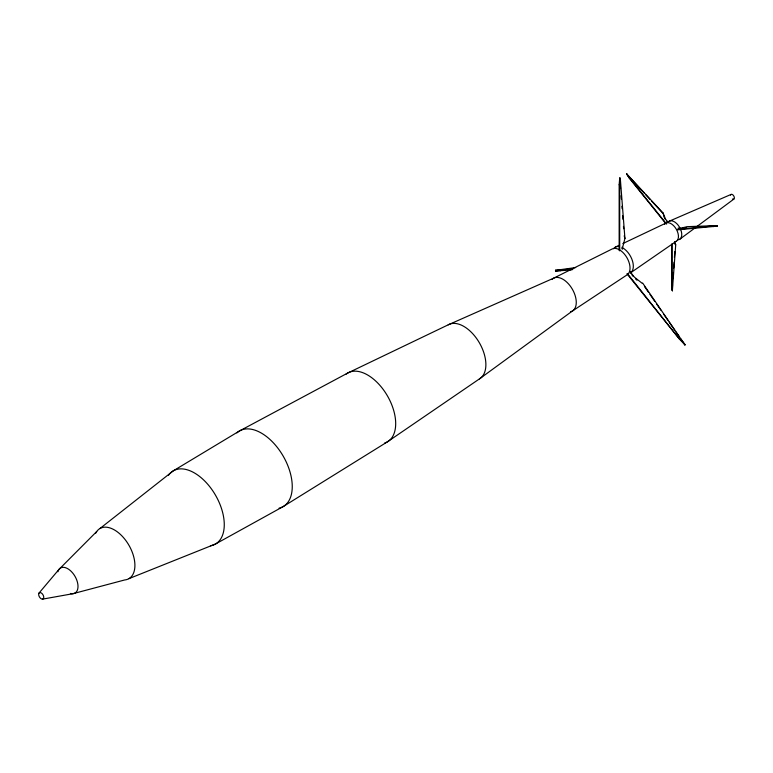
<?xml version="1.0" encoding="UTF-8"?>
<svg xmlns="http://www.w3.org/2000/svg" width="773" height="773" viewBox="0 0 773 773"><rect width="100%" height="100%" fill="white"/><g stroke="black" fill="none" stroke-linecap="round" stroke-linejoin="round"><path stroke-width="1.16" d="M619.154 250.529L619.154 184.747L619.724 177.945L620.284 178.263L624.932 238.509L622.594 247.505A25.741 14.861 -60 0 0 622.516 249.099M619.704 250.848L619.704 185.066L620.284 178.263M672.5 284.58L672.355 290.754L675.718 244.761L674.394 242.249M672.916 278.686L673.331 272.801M673.67 268.086L674.085 262.202M674.414 257.496L674.839 251.602M665.679 223.426L629.628 178.582L626.71 173.906L663.108 213.058L665.495 219.001A18.021 14.214 35.1 0 0 667.969 222.006M629.628 178.582L626.71 173.906M664.055 217.165L663.108 213.058M642.392 283.469L634.585 277.285A25.741 20.301 35.1 0 1 631.174 272.927L630.275 271.41M642.663 283.073L684.936 344.864L679.506 339.154L627.318 273.487M684.772 344.961L685.216 344.468M38.988 593.104L58.903 569.498L96.712 531.524M99.959 528.51L173.287 470.834L239.543 430.928L347.763 373.021L448.195 324.834L553.429 278.28L611.974 249.07A14.948 8.629 60 0 1 626.932 257.699A14.948 8.629 60 0 1 626.932 274.956L572.349 311.055L479.415 378.915L387.476 441.798L283.208 506.566L215.522 543.989L128.917 578.648M679.593 239.369L695.082 227.88M697.014 226.441L733.79 199.144M676.288 241.282L630.237 273.053A14.948 8.629 60 0 0 632.527 261.071A14.948 8.629 60 0 0 622.758 247.901M572.107 269.787L555.768 271.052L555.487 270.337L575.682 267.574M555.768 271.052L561.826 270.173M677.612 229.823L717.209 226.141L717.131 225.581L677.419 229.32M717.209 226.141L710.174 226.334M615.289 247.157L619.588 245.118M622.816 243.582L665.824 223.155M669.128 221.252L731.065 194.429M685.68 227.697L686.627 227.436M683.747 228.141L681.883 228.46M42.486 599.152A3.623 2.087 60 0 0 42.486 594.041A3.623 2.087 60 0 0 38.65 594.379A3.623 2.087 60 0 0 42.486 599.152L72.884 593.712L124.675 579.963A28.949 16.716 60 0 0 128.134 543.921A28.949 16.716 60 0 0 95.736 533.167M555.487 270.337L573.025 268.965M717.131 225.581L687.342 226.653L681.689 227.958A18.021 3.807 -21.2 0 1 679.303 228.151L678.143 228.074M694.685 226.895L703.024 226.595M619.569 178.032L620.12 178.36M619.154 184.747L619.704 185.066M675.718 244.761L674.568 243.524M624.932 238.509L624.197 235.823M671.679 244.597L671.679 286.165L672.355 290.754M672.471 290.687L671.679 286.165M635.619 278.995L636.971 280.193M626.632 174.118L644.373 193.289M645.986 195.038L650.016 199.395M651.629 201.135L662.915 213.338M679.786 338.758L685.052 344.565M629.821 178.302L666.616 224.083M627.038 273.884L679.506 339.154M644.45 286.435L648.566 292.378M649.938 294.358L654.741 301.296M656.799 304.262L660.915 310.205M663.659 314.167L667.785 320.109M669.157 322.09L674.645 330.013M676.017 331.994L679.448 336.941M680.82 338.922L684.936 344.864M664.625 218.218L665.302 219.281M713.324 226.112L713.518 226.615M559.942 270.135L560.212 270.85M555.652 270.241L555.932 270.956M620.371 186.206L620.545 188.573M621.096 195.656L621.366 199.202M621.917 206.294L622.101 208.652M622.642 215.744L622.922 219.281M623.463 226.373L623.647 228.731M672.066 243.63L672.066 286.387M667.775 222.276A18.021 14.214 35.1 0 1 666.886 221.329M621.956 248.78A25.741 14.861 -60 0 1 622.033 247.186M633.077 276.28A25.741 20.301 35.1 0 1 631.928 274.821M448.195 324.834A31.22 18.03 60 0 1 479.415 342.864A31.22 18.03 60 0 1 479.415 378.915M551.932 279.478A18.919 10.928 60 0 1 572.349 289.208A18.919 10.928 60 0 1 570.561 311.761M613.607 248.713A14.948 8.629 60 0 1 619.144 246.548M664.645 224.247A10.464 6.039 60 0 1 676.288 229.195A10.464 6.039 60 0 1 674.761 241.756M667.959 222.334A10.464 6.039 60 0 1 679.593 227.291A10.464 6.039 60 0 1 678.066 239.843M730.572 195.144A2.725 1.575 60 0 1 732.756 194.796A2.725 1.575 60 0 1 734.34 198.091A2.725 1.575 60 0 1 732.427 199.009M346.111 374.142A39.713 22.929 60 0 1 387.901 396.704A39.713 22.929 60 0 1 384.712 442.997M236.876 432.899A43.665 25.209 60 0 1 283.681 456.978A43.665 25.209 60 0 1 279.082 508.18M168.543 475.231A42.235 24.388 60 0 1 215.058 494.43A42.235 24.388 60 0 1 210.449 545.767M57.888 571.759A14.474 8.358 60 0 1 75.01 576.349A14.474 8.358 60 0 1 70.42 593.471"/></g></svg>
